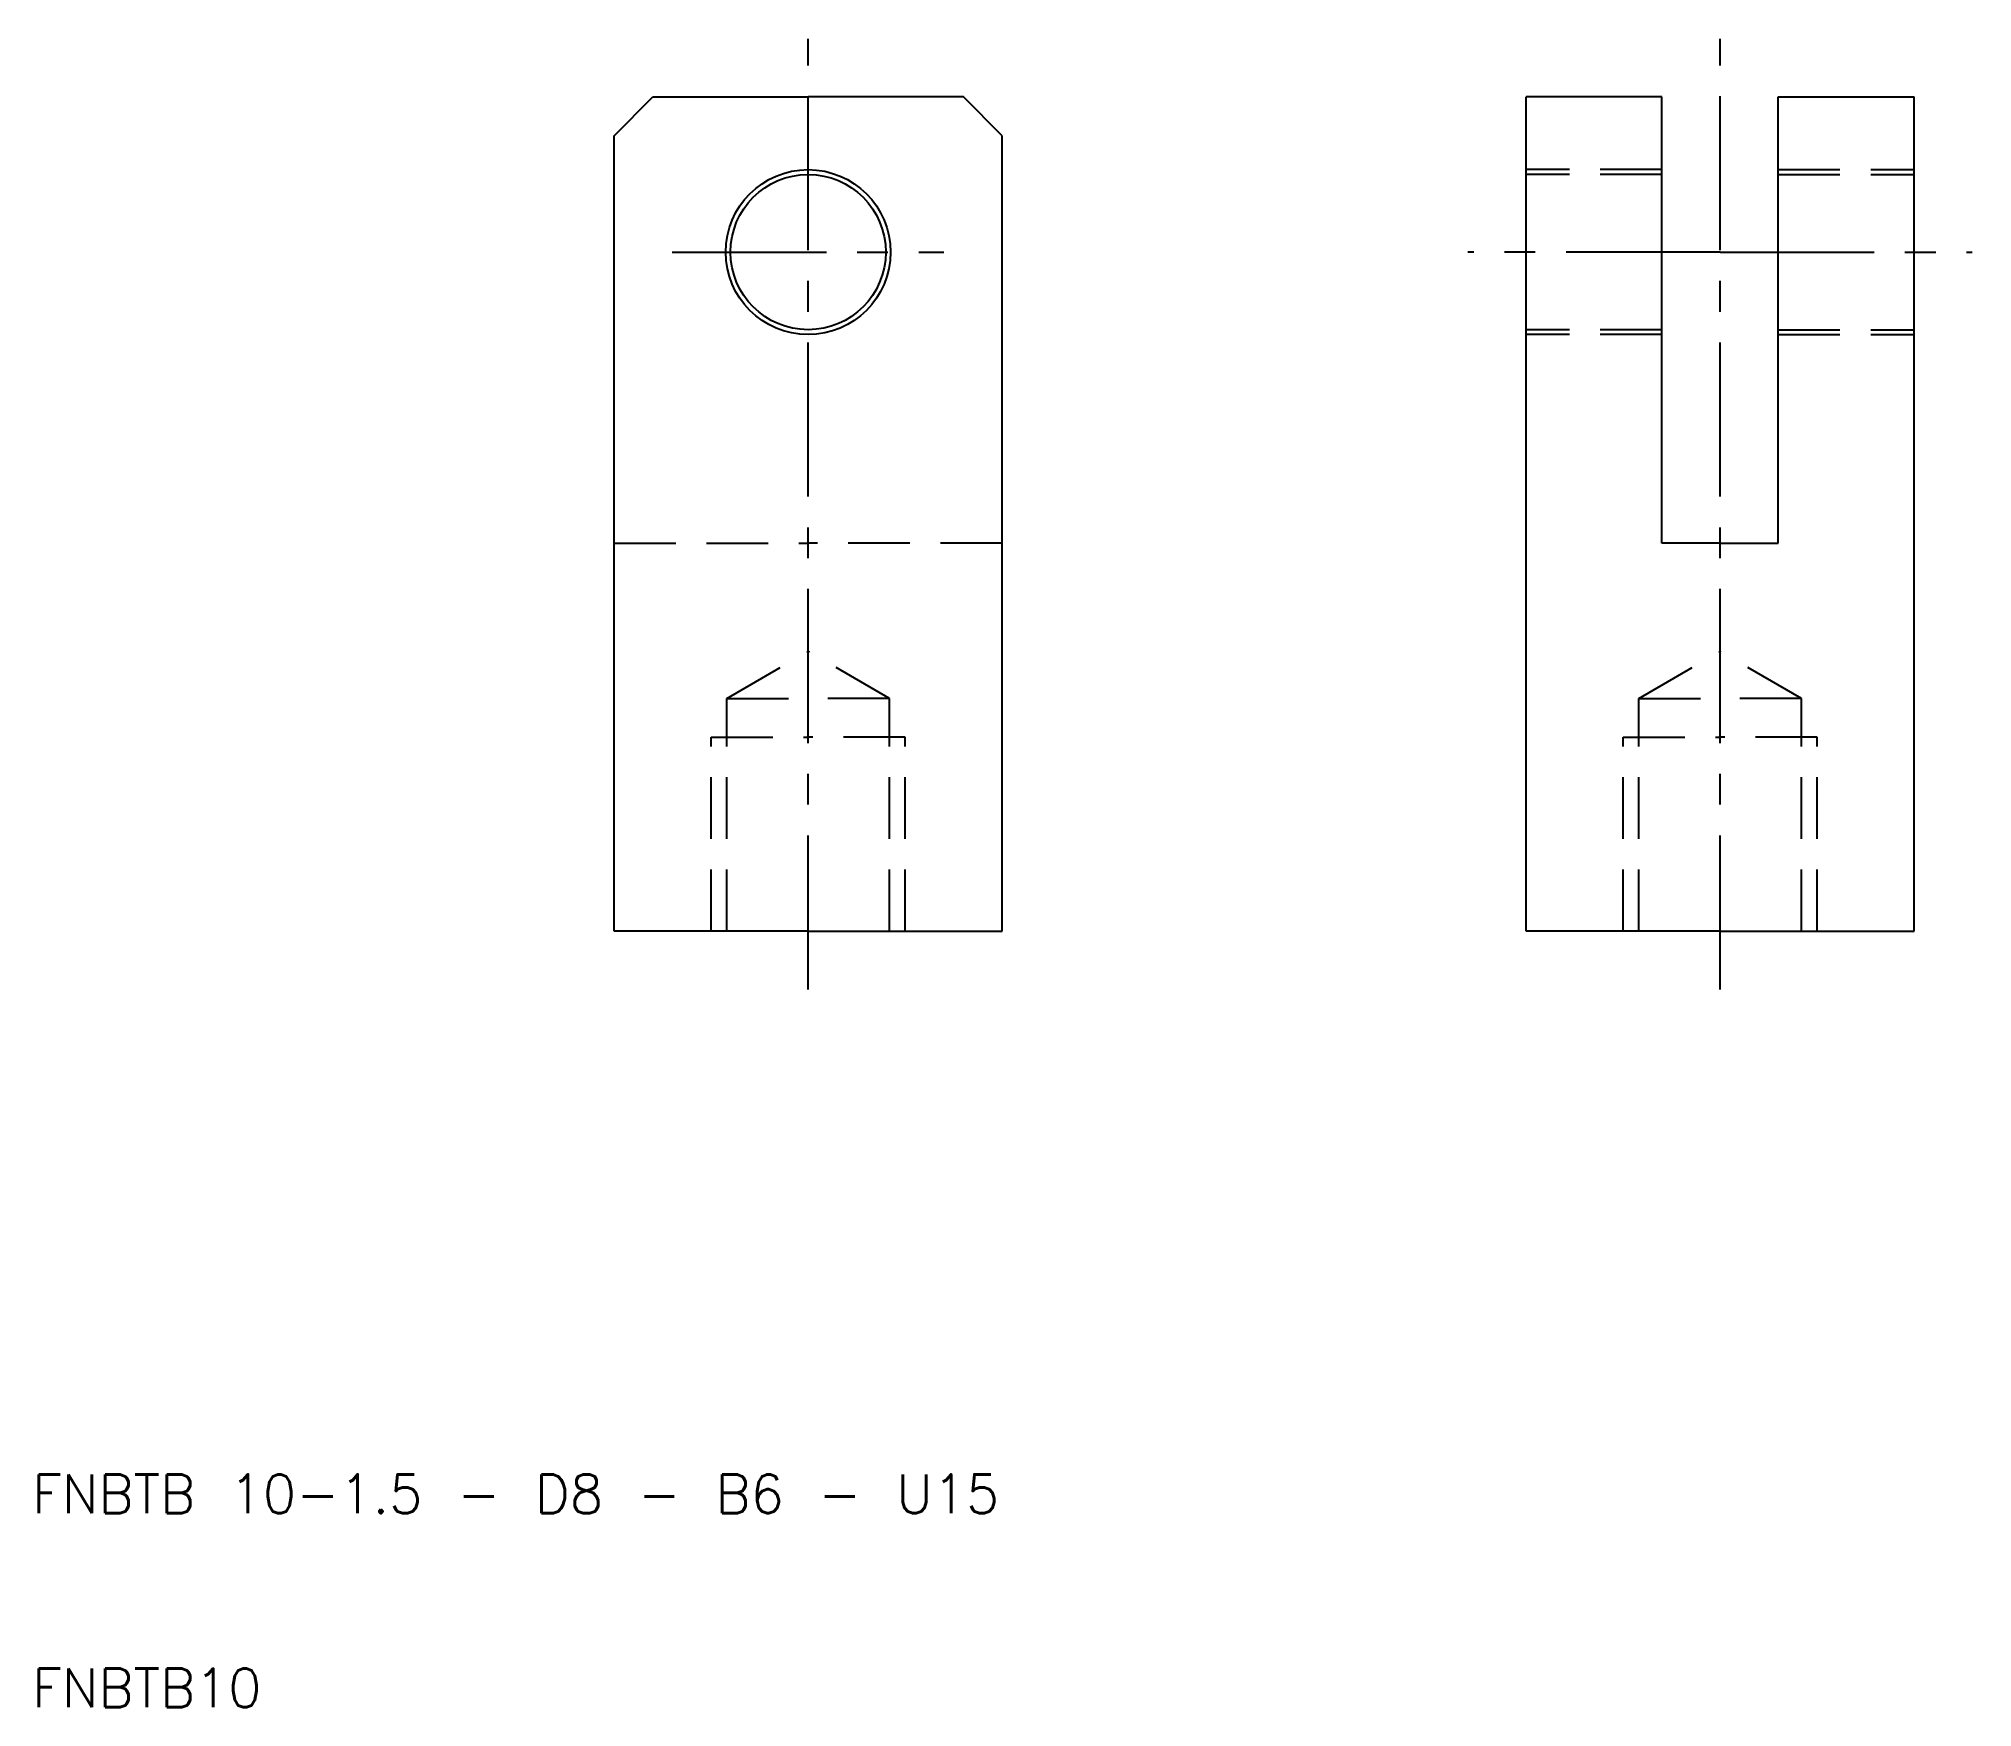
# Model space of a CAD drawing. Extents: x 10.3 to 110, y 10 to 96.
import ezdxf

# ---------------------------------------------------------------- set-up
doc = ezdxf.new("R2010")
doc.units = 0
doc.header["$LTSCALE"] = 0.25
doc.linetypes.add('CENTER', pattern=[50.8, 31.75, -6.35, 6.35, -6.35])
doc.linetypes.add('DASHED', pattern=[19.05, 12.7, -6.35])
doc.layers.get('0').update_dxf_attribs({"linetype": 'CONTINUOUS'})
doc.layers.add('CENTER', color=1, linetype='CENTER')
doc.styles.get("Standard").update_dxf_attribs({"font": 'txt.shx', "bigfont": 'extfont.shx'})

msp = doc.modelspace()

# ---------------------------------------------------------------- linework, layer by layer
at = {"color": 7, "linetype": 'CONTINUOUS'}
for p, q in [((40, 91), (42, 93)), ((42, 93), (50, 93)), ((58, 93), (50, 93)), ((60, 91), (58, 93)), ((87, 50), (87, 93)), ((94, 93), (87, 93)), ((94, 70), (94, 93)), ((100, 70), (100, 93)), ((100, 93), (107, 93)), ((107, 50), (107, 93)), ((40, 50), (40, 91)), ((60, 50), (60, 91)), ((97, 70), (94, 70)), ((97, 70), (100, 70)), ((50, 50), (40, 50)), ((50, 50), (60, 50)), ((97, 50), (87, 50)), ((97, 50), (107, 50))]:
    msp.add_line(p, q, dxfattribs=at)
at = {"color": 3, "linetype": 'DASHED'}
for p, q in [((94, 89.25), (87, 89.25)), ((94, 89), (87, 89)), ((100, 89.25), (107, 89.25)), ((100, 89), (107, 89)), ((94, 81), (87, 81)), ((94, 80.75), (87, 80.75)), ((100, 81), (107, 81)), ((100, 80.75), (107, 80.75)), ((40, 70), (50, 70)), ((60, 70), (50, 70)), ((45.812, 62), (50, 64.418)), ((54.188, 62), (50, 64.418)), ((92.812, 62), (97, 64.418)), ((101.188, 62), (97, 64.418)), ((45.812, 50), (45.812, 62)), ((45.812, 62), (50, 62)), ((54.188, 62), (50, 62)), ((54.188, 50), (54.188, 62)), ((92.812, 50), (92.812, 62)), ((92.812, 62), (97, 62)), ((101.188, 62), (97, 62)), ((101.188, 50), (101.188, 62)), ((45, 50), (45, 60)), ((45, 60), (50, 60)), ((55, 60), (50, 60)), ((55, 50), (55, 60)), ((92, 50), (92, 60)), ((92, 60), (97, 60)), ((102, 60), (97, 60)), ((102, 50), (102, 60))]:
    msp.add_line(p, q, dxfattribs=at)
at = {"color": 7, "linetype": 'CONTINUOUS'}
for radius in [4.25, 4]:
    msp.add_circle((50, 85), radius, dxfattribs=at)
at = {"layer": 'CENTER', "color": 1, "linetype": 'CENTER'}
for p, q in [((50, 47), (50, 96)), ((97, 47), (97, 96)), ((43, 85), (57, 85)), ((97, 85), (84, 85)), ((97, 85), (110, 85))]:
    msp.add_line(p, q, dxfattribs=at)

# ---------------------------------------------------------------- texts
for s, p in [('FNBTB 10-1.5 - D8 - B6 - U15', (10, 20)), ('FNBTB10', (10, 10))]:
    msp.add_text(s, height=2).set_placement(p)

doc.saveas('drawing.dxf')
